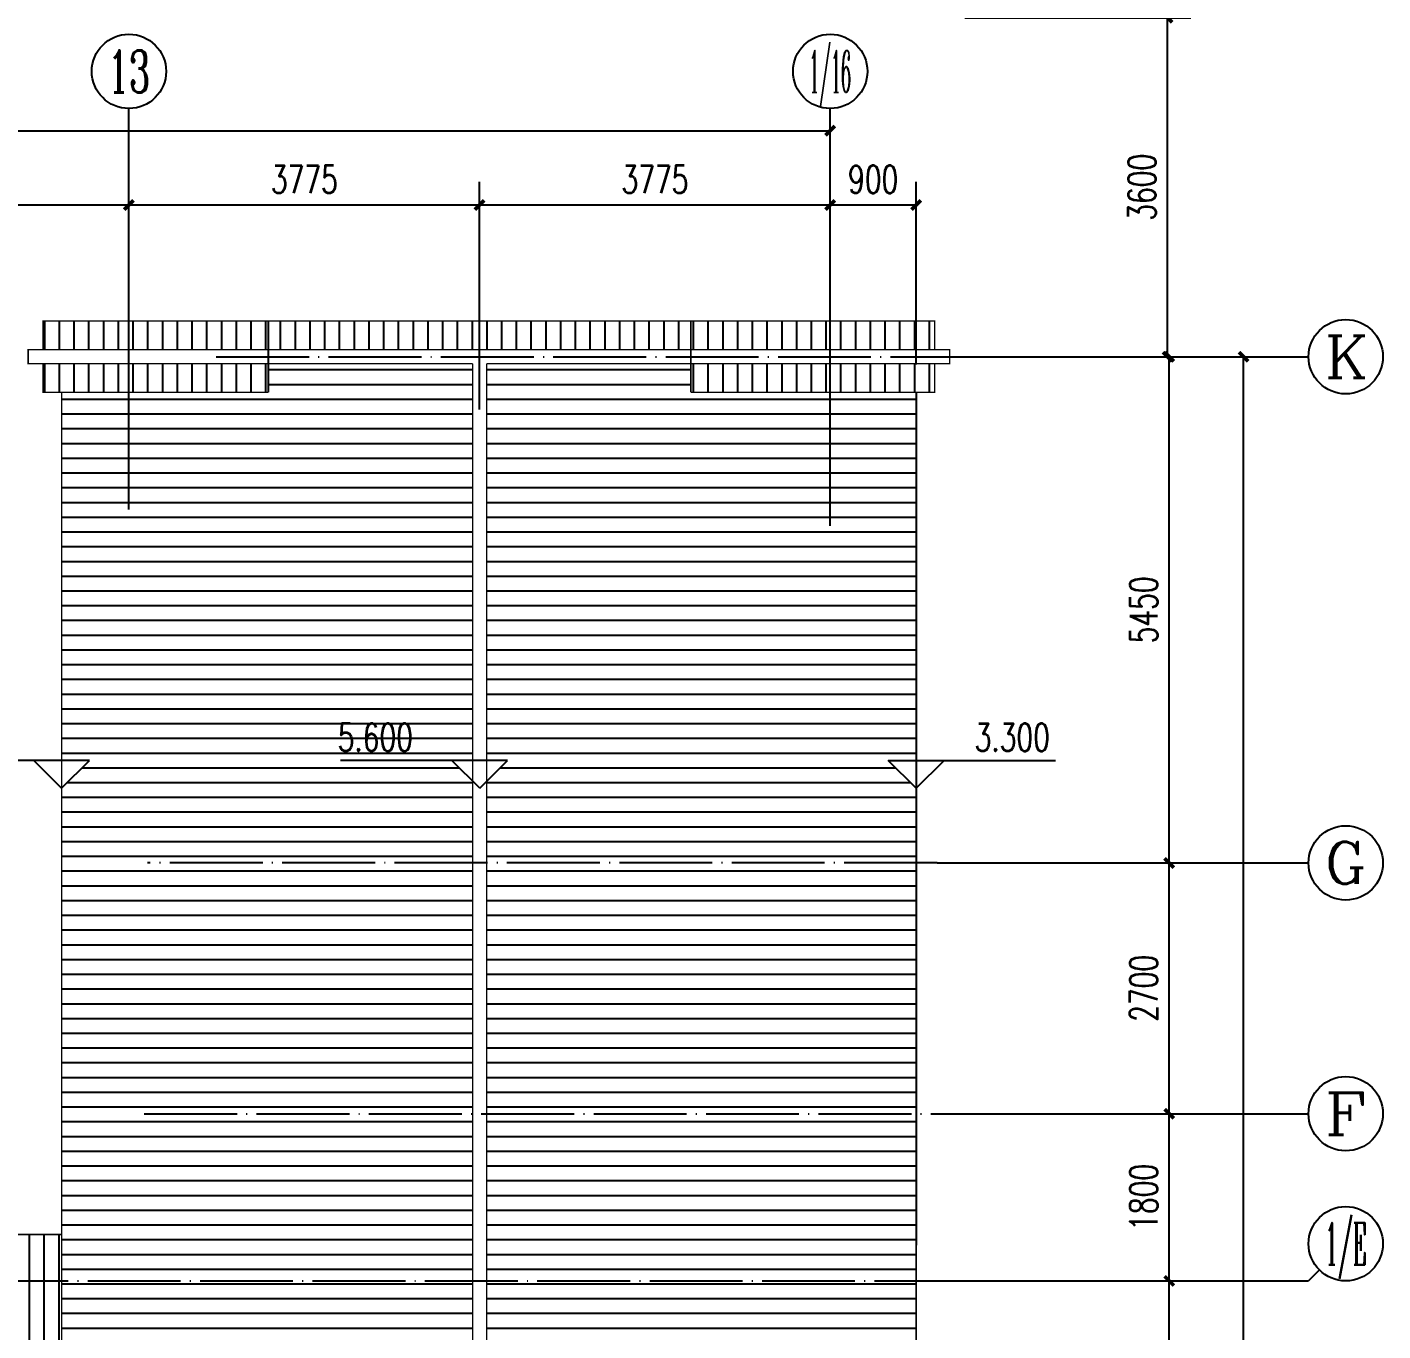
# Model space of a CAD drawing. Extents: x 8254 to 366479, y -216343 to -120021.
# Drawn here: x 292868 to 307464, y -155194 to -141157 of the extents above; entities that cross this region are included whole.
import ezdxf
from ezdxf.enums import TextEntityAlignment as Align

# ---------------------------------------------------------------- set-up
doc = ezdxf.new("R2010")
doc.units = 0
doc.header["$LTSCALE"] = 500
doc.header["$MEASUREMENT"] = 0
doc.linetypes.add('DOTE', pattern=[2.42, 2, -0.2, 0.02, -0.2])
doc.layers.get('0').update_dxf_attribs({"linetype": 'CONTINUOUS'})
doc.layers.get('Defpoints').update_dxf_attribs({"linetype": 'CONTINUOUS'})
for name, color, linetype in [('AXIS', 3, 'CONTINUOUS'), ('AXIS_TEXT', 7, 'CONTINUOUS'), ('DIM_ELEV', 3, 'CONTINUOUS'), ('DOTE', 1, 'DOTE'), ('PUB_DIM', 3, 'CONTINUOUS')]:
    doc.layers.add(name, color=color, linetype=linetype)
doc.styles.add('_TCH_AXIS', font='COMPLEX', dxfattribs={"bigfont": 'GBCBIG'})
doc.styles.add('_TCH_DIM', font='SIMPLEX', dxfattribs={"bigfont": 'GBCBIG'})
doc.styles.add('_TCH_DIM_T3', font='SIMPLEX', dxfattribs={"width": 0.705882, "bigfont": 'GBCBIG'})
doc.styles.add('COMPLEX', font='COMPLEX')
doc.dimstyles.new('_TCH_ARCH&&100', dxfattribs={"dimtxt": 297.5, "dimasz": 100, "dimexe": 250, "dimexo": 300, "dimgap": 126.25, "dimtad": 1, "dimlfac": 0.001, "dimzin": 0, "dimdsep": 46, "dimtxsty": '_TCH_DIM_T3', "dimblk": 'ARCHTICK', "dimcen": 0.09, "dimclrt": 7, "dimazin": 2, "dimtfac": 1, "dimtix": 1, "dimtmove": 2, "dimatfit": 3, "dimfxl": 0, "dimtolj": 1, "dimtzin": 0, "dimarcsym": 0})
pattern_1 = [(90, (74300, -78328.64), (-158.75, 1e-14), [])]

# ---------------------------------------------------------------- blocks, each defined once
blk = doc.blocks.new('GRTHRTH')
h = blk.add_hatch()
h.set_pattern_fill('ANSI31', color=251, scale=100, angle=45, style=0)
h.set_pattern_definition(pattern_1)
h.paths.add_polyline_path([(301514.227, -144320.327), (300014.227, -144320.327), (300014.227, -144630.327), (301514.227, -144630.327)])
h.paths.add_polyline_path([(302639.227, -144320.327), (301514.227, -144320.327), (301514.227, -144630.327), (302639.227, -144630.327)])
h.paths.add_polyline_path([(302639.227, -144780.327), (301514.227, -144780.327), (301514.227, -145090.327), (302639.227, -145090.327)])
h.paths.add_polyline_path([(301514.227, -144780.327), (300014.227, -144780.327), (300014.227, -145090.327), (301514.227, -145090.327)])
h.paths.add_polyline_path([(295464.227, -144780.327), (293964.227, -144780.327), (293964.227, -145090.327), (295464.227, -145090.327)])
h.paths.add_polyline_path([(295464.227, -144320.327), (293964.227, -144320.327), (293964.227, -144630.327), (295464.227, -144630.327)])
h.paths.add_polyline_path([(293964.227, -144320.327), (293039.227, -144320.327), (293039.227, -144630.327), (293964.227, -144630.327)])
h.paths.add_polyline_path([(293964.227, -144780.327), (293039.227, -144780.327), (293039.227, -145090.327), (293964.227, -145090.327)])
h = blk.add_hatch()
h.set_pattern_fill('ANSI31', color=251, scale=100, angle=45, style=0)
h.set_pattern_definition(pattern_1)
h.paths.add_polyline_path([(300014.227, -144320.327), (297739.227, -144320.327), (295464.227, -144320.327), (295464.227, -144630.327), (297739.227, -144630.327), (300014.227, -144630.327)])
h = blk.add_hatch()
h.set_pattern_fill('ANSI31', color=251, scale=100, angle=135, style=0)
h.set_pattern_definition([(180, (74300, -78328.64), (-1e-14, -158.75), [])])
h.paths.add_polyline_path([(302439.227, -145090.327), (301514.227, -145090.327), (301514.227, -145655.504), (302439.227, -145655.504)])
h.paths.add_polyline_path([(301514.227, -145090.327), (300014.227, -145090.327), (300014.227, -144780.327), (297814.227, -144780.327), (297814.227, -145655.504), (301514.227, -145655.504)])
h.paths.add_polyline_path([(297664.227, -144780.327), (295464.227, -144780.327), (295464.227, -145090.327), (293964.227, -145090.327), (293964.227, -145655.504), (297664.227, -145655.504)])
h.paths.add_polyline_path([(293964.227, -145090.327), (293239.227, -145090.327), (293239.227, -145655.504), (293964.227, -145655.504)])
h.paths.add_polyline_path([(297664.227, -145655.504), (293239.227, -145655.504), (293239.227, -147455.504), (297664.227, -147455.504)])
h.paths.add_polyline_path([(302439.227, -145655.504), (297814.227, -145655.504), (297814.227, -147455.504), (302439.227, -147455.504)])
h.paths.add_polyline_path([(302439.227, -147455.504), (297814.227, -147455.504), (297814.227, -149051.188), (298041.335, -149051.188), (297814.227, -149278.295), (297814.227, -150155.504), (302439.227, -150155.504), (302439.227, -149351.188), (302139.227, -149051.188), (302439.227, -149051.188)])
h.paths.add_polyline_path([(297664.227, -147455.504), (293239.227, -147455.504), (293239.227, -149051.188), (293539.227, -149051.188), (293239.227, -149351.188), (293239.227, -150155.504), (297664.227, -150155.504), (297664.227, -149274.08), (297441.335, -149051.188), (297664.227, -149051.188)])
h.paths.add_polyline_path([(297664.227, -150155.504), (293239.227, -150155.504), (293239.227, -152855.504), (297664.227, -152855.504)])
h.paths.add_polyline_path([(302439.227, -150155.504), (297814.227, -150155.504), (297814.227, -152855.504), (302439.227, -152855.504)])
h.paths.add_polyline_path([(302439.227, -152855.504), (297814.227, -152855.504), (297814.227, -155255.504), (302439.227, -155255.504)])
h.paths.add_polyline_path([(297664.227, -152855.504), (293239.227, -152855.504), (293239.227, -155255.504), (297664.227, -155255.504)])
h.paths.add_polyline_path([(297664.227, -155255.504), (293239.227, -155255.504), (293239.227, -156320.681), (296664.227, -156320.681), (297664.227, -156320.681)])
h.paths.add_polyline_path([(301514.227, -155255.504), (297814.227, -155255.504), (297814.227, -156320.681), (301514.227, -156320.681)])
h.paths.add_polyline_path([(302439.227, -155255.504), (301514.227, -155255.504), (301514.227, -156320.681), (302439.227, -156320.681)])
h.paths.add_polyline_path([(296166.96, -149025.563), (297155.71, -149025.563), (297155.71, -148579.313), (296166.96, -148579.313)], flags=24)
h = blk.add_hatch()
h.set_pattern_fill('ANSI31', color=251, scale=100, angle=45, style=0)
h.set_pattern_definition([(90, (0, -78328.64), (-158.75, 1e-14), [])])
h.paths.add_polyline_path([(293239.227, -154155.504), (288864.404, -154155.504), (288864.404, -154355.504), (289229.227, -154355.504), (289229.227, -155612.364), (293239.227, -155612.364)])
h.paths.add_polyline_path([(293239.227, -155762.364), (291457.129, -155762.364, -0.360879264), (291783.369, -156155.504, -0.106824372), (291747.672, -156320.681), (293239.227, -156320.681)])
h.paths.add_polyline_path([(291379.227, -156630.681), (291539.227, -156630.681), (291539.227, -156523.89, -0.536939414), (290983.369, -156155.504), (289254.589, -156155.504, 0.063534672), (289476.221, -157039.361), (289656.083, -157219.223), (291739.227, -157219.223), (291739.227, -157090.681), (291539.227, -157090.681), (291539.227, -156780.681), (291379.227, -156780.681)])
h.paths.add_polyline_path([(291309.609, -155762.364), (289229.375, -155762.364, 0.027378024), (289254.589, -156155.504), (290983.369, -156155.504, -0.360879264)])
h.paths.add_polyline_path([(289922.946, -155080.504), (289922.946, -154230.504), (290372.946, -154230.504), (290372.946, -155080.504)], flags=24)
h.paths.add_polyline_path([(289922.946, -156050.504), (289922.946, -155360.504), (290372.946, -155360.504), (290372.946, -156050.504)], flags=9)
h.paths.add_polyline_path([(289297.312, -155680.504), (289297.312, -154830.504), (289747.312, -154830.504), (289747.312, -155680.504)], flags=9)
h.paths.add_polyline_path([(290998.657, -155311.645), (290998.657, -154182.512), (290408.106, -154182.512), (290408.106, -155311.645)], flags=24)
h.paths.add_polyline_path([(289922.946, -156875.504), (289922.946, -156185.504), (290372.946, -156185.504), (290372.946, -156875.504)], flags=24)
h.paths.add_polyline_path([(291063.956, -156838.196), (291063.956, -155711.582), (290473.405, -155711.582), (290473.405, -156838.196)], flags=9)
at = {"color": 251}
blk.add_line((302439.227, -145090.327), (302439.227, -154270.504), dxfattribs=at)
for points, const_width in [([(295464.227, -145090.327), (293039.227, -145090.327), (293039.227, -144780.327), (292879.227, -144780.327), (292879.227, -144630.327), (293039.227, -144630.327), (293039.227, -144320.327), (297739.227, -144320.327)], 15), ([(295464.227, -145090.327), (295464.227, -144320.327)], 20), ([(300014.227, -145090.327), (302639.227, -145090.327), (302639.227, -144780.327), (302799.227, -144780.327), (302799.227, -144630.327), (302639.227, -144630.327), (302639.227, -144320.327), (297739.227, -144320.327)], 15), ([(300014.227, -145090.327), (300014.227, -144320.327)], 20), ([(293039.227, -144630.327), (297739.227, -144630.327)], 15), ([(293039.227, -144630.327), (297739.227, -144630.327)], 15), ([(302639.227, -144630.327), (297739.227, -144630.327)], 15), ([(302639.227, -144630.327), (297739.227, -144630.327)], 15), ([(293039.227, -144780.327), (297664.227, -144780.327)], 15), ([(297664.227, -156320.681), (297664.227, -144780.327)], 15), ([(302639.227, -144780.327), (297814.227, -144780.327)], 15), ([(297814.227, -156320.681), (297814.227, -144780.327)], 15), ([(293239.227, -156320.681), (293239.227, -145090.327)], 15), ([(302439.227, -156320.681), (302439.227, -145090.327)], 15), ([(288864.404, -154155.504), (293239.227, -154155.504)], 20)]:
    blk.add_lwpolyline(points, dxfattribs=dict(at, const_width=const_width))
at = {"layer": 'DIM_ELEV', "color": 251}
for p, q in [((293539.227, -149051.188), (291739.227, -149051.188)), ((293239.227, -149351.188), (292939.227, -149051.188)), ((293239.227, -149351.188), (293539.227, -149051.188)), ((298041.335, -149051.188), (296241.335, -149051.188)), ((297741.335, -149351.188), (297441.335, -149051.188)), ((297741.335, -149351.188), (298041.335, -149051.188)), ((302439.227, -149351.188), (302139.227, -149051.188)), ((302139.227, -149051.188), (303939.227, -149051.188)), ((302439.227, -149351.188), (302739.227, -149051.188))]:
    blk.add_line(p, q, dxfattribs=at)
at = {"layer": 'DOTE', "color": 251}
for p, q in [((293964.227, -146351.773), (293964.227, -143155.504)), ((301514.227, -146525.682), (301514.227, -143155.504)), ((294903.118, -144705.504), (302964.227, -144705.504)), ((302664.227, -150155.504), (294165.409, -150155.504)), ((294127.931, -152855.504), (302664.227, -152855.504)), ((291100.439, -154655.504), (302664.227, -154655.504))]:
    blk.add_line(p, q, dxfattribs=at)
at = {"layer": 'DIM_ELEV', "color": 7, "style": '_TCH_DIM', "width": 0.705882}
for s, p in [('5.600', (296211.335, -148951.088)), ('3.300', (303069.227, -148951.088))]:
    blk.add_text(s, height=297.5, dxfattribs=at).set_placement(p)
blk = doc.blocks.new('_ArchTick')
at = {"color": 0, "linetype": 'ByBlock', "const_width": 0.4}
blk.add_lwpolyline([(-0.5, -0.5), (0.5, 0.5)], dxfattribs=at)
blk = doc.blocks.new('*D80')
at = {"layer": 'Defpoints', "color": 0}
for p in [(302439, -143072), (301514, -145090), (302439, -145090)]:
    blk.add_point(p, dxfattribs=at)
at = {"layer": 'PUB_DIM', "color": 0, "lineweight": -2}
for p, q in [((301514, -144790), (301514, -142822)), ((302439, -144790), (302439, -142822)), ((301514, -143072), (302439, -143072))]:
    blk.add_line(p, q, dxfattribs=at)
at = {"layer": 'PUB_DIM', "color": 0, "lineweight": -2, "xscale": 100, "yscale": 100, "zscale": 100, "rotation": 180}
blk.add_blockref('_ArchTick', (301514, -143072), dxfattribs=at)
at = {"layer": 'PUB_DIM', "color": 0, "lineweight": -2, "xscale": 100, "yscale": 100, "zscale": 100}
blk.add_blockref('_ArchTick', (302439, -143072), dxfattribs=at)
at = {"layer": 'PUB_DIM', "color": 7, "insert": (301977, -142797), "char_height": 297.5, "attachment_point": 5, "style": '_TCH_DIM_T3'}
blk.add_mtext('\\A1;900', dxfattribs=at)
blk = doc.blocks.new('*D82')
at = {"layer": 'Defpoints', "color": 0}
for p in [(303707, -144706), (305964, -144706), (303707, -168806)]:
    blk.add_point(p, dxfattribs=at)
at = {"layer": 'PUB_DIM', "color": 0, "lineweight": -2}
for p, q in [((304007, -144706), (306214, -144706)), ((305964, -168806), (305964, -144706)), ((304007, -168806), (306214, -168806))]:
    blk.add_line(p, q, dxfattribs=at)
at = {"layer": 'PUB_DIM', "color": 0, "lineweight": -2, "xscale": 100, "yscale": 100, "zscale": 100}
for p, rotation in [((305964, -144706), 90), ((305964, -168806), 270)]:
    blk.add_blockref('_ArchTick', p, dxfattribs=dict(at, rotation=rotation))
at = {"layer": 'PUB_DIM', "color": 7, "insert": (305689, -156756), "char_height": 297.5, "attachment_point": 5, "rotation": 90, "style": '_TCH_DIM_T3'}
blk.add_mtext('\\A1;24000', dxfattribs=at)
blk = doc.blocks.new('*D83')
at = {"layer": 'Defpoints', "color": 0}
for p in [(302664, -141056), (305146, -141056), (302664, -144706)]:
    blk.add_point(p, dxfattribs=at)
at = {"layer": 'PUB_DIM', "color": 0, "lineweight": -2}
for p, q in [((302964, -141056), (305396, -141056)), ((305146, -144706), (305146, -141056)), ((302964, -144706), (305396, -144706))]:
    blk.add_line(p, q, dxfattribs=at)
at = {"layer": 'PUB_DIM', "color": 0, "lineweight": -2, "xscale": 100, "yscale": 100, "zscale": 100}
for p, rotation in [((305146, -141056), 90), ((305146, -144706), 270)]:
    blk.add_blockref('_ArchTick', p, dxfattribs=dict(at, rotation=rotation))
at = {"layer": 'PUB_DIM', "color": 7, "insert": (304871, -142881), "char_height": 297.5, "attachment_point": 5, "rotation": 90, "style": '_TCH_DIM_T3'}
blk.add_mtext('\\A1;3600', dxfattribs=at)
blk = doc.blocks.new('*D87')
at = {"layer": 'AXIS', "color": 0, "lineweight": -2}
for p, q in [((302964, -154656), (305414, -154656)), ((305164, -156706), (305164, -154656)), ((302964, -156706), (305414, -156706))]:
    blk.add_line(p, q, dxfattribs=at)
at = {"layer": 'Defpoints', "color": 0}
for p in [(302664, -154656), (305164, -154656), (302664, -156706)]:
    blk.add_point(p, dxfattribs=at)
at = {"layer": 'AXIS', "color": 0, "lineweight": -2, "xscale": 100, "yscale": 100, "zscale": 100}
for p, rotation in [((305164, -154656), 90), ((305164, -156706), 270)]:
    blk.add_blockref('_ArchTick', p, dxfattribs=dict(at, rotation=rotation))
at = {"layer": 'AXIS', "color": 7, "insert": (304889, -155681), "char_height": 297.5, "attachment_point": 5, "rotation": 90, "style": '_TCH_DIM_T3'}
blk.add_mtext('\\A1;1450', dxfattribs=at)
blk = doc.blocks.new('*D88')
at = {"layer": 'AXIS', "color": 0, "lineweight": -2}
for p, q in [((302964, -152856), (305414, -152856)), ((305164, -154656), (305164, -152856)), ((302964, -154656), (305414, -154656))]:
    blk.add_line(p, q, dxfattribs=at)
at = {"layer": 'Defpoints', "color": 0}
for p in [(302664, -152856), (305164, -152856), (302664, -154656)]:
    blk.add_point(p, dxfattribs=at)
at = {"layer": 'AXIS', "color": 0, "lineweight": -2, "xscale": 100, "yscale": 100, "zscale": 100}
for p, rotation in [((305164, -152856), 90), ((305164, -154656), 270)]:
    blk.add_blockref('_ArchTick', p, dxfattribs=dict(at, rotation=rotation))
at = {"layer": 'AXIS', "color": 7, "insert": (304889, -153756), "char_height": 297.5, "attachment_point": 5, "rotation": 90, "style": '_TCH_DIM_T3'}
blk.add_mtext('\\A1;1800', dxfattribs=at)
blk = doc.blocks.new('*D89')
at = {"layer": 'AXIS', "color": 0, "lineweight": -2}
for p, q in [((302964, -150156), (305414, -150156)), ((305164, -152856), (305164, -150156)), ((302964, -152856), (305414, -152856))]:
    blk.add_line(p, q, dxfattribs=at)
at = {"layer": 'Defpoints', "color": 0}
for p in [(302664, -150156), (305164, -150156), (302664, -152856)]:
    blk.add_point(p, dxfattribs=at)
at = {"layer": 'AXIS', "color": 0, "lineweight": -2, "xscale": 100, "yscale": 100, "zscale": 100}
for p, rotation in [((305164, -150156), 90), ((305164, -152856), 270)]:
    blk.add_blockref('_ArchTick', p, dxfattribs=dict(at, rotation=rotation))
at = {"layer": 'AXIS', "color": 7, "insert": (304889, -151506), "char_height": 297.5, "attachment_point": 5, "rotation": 90, "style": '_TCH_DIM_T3'}
blk.add_mtext('\\A1;2700', dxfattribs=at)
blk = doc.blocks.new('*D90')
at = {"layer": 'AXIS', "color": 0, "lineweight": -2}
for p, q in [((302964, -144706), (305414, -144706)), ((305164, -150156), (305164, -144706)), ((302964, -150156), (305414, -150156))]:
    blk.add_line(p, q, dxfattribs=at)
at = {"layer": 'Defpoints', "color": 0}
for p in [(302664, -144706), (305164, -144706), (302664, -150156)]:
    blk.add_point(p, dxfattribs=at)
at = {"layer": 'AXIS', "color": 0, "lineweight": -2, "xscale": 100, "yscale": 100, "zscale": 100}
for p, rotation in [((305164, -144706), 90), ((305164, -150156), 270)]:
    blk.add_blockref('_ArchTick', p, dxfattribs=dict(at, rotation=rotation))
at = {"layer": 'AXIS', "color": 7, "insert": (304889, -147431), "char_height": 297.5, "attachment_point": 5, "rotation": 90, "style": '_TCH_DIM_T3'}
blk.add_mtext('\\A1;5450', dxfattribs=at)
blk = doc.blocks.new('*D123')
at = {"layer": 'AXIS', "color": 0, "lineweight": -2}
for p, q in [((288479, -145272), (288479, -142822)), ((293964, -145272), (293964, -142822)), ((288479, -143072), (293964, -143072))]:
    blk.add_line(p, q, dxfattribs=at)
at = {"layer": 'Defpoints', "color": 0}
for p in [(293964, -143072), (288479, -145572), (293964, -145572)]:
    blk.add_point(p, dxfattribs=at)
at = {"layer": 'AXIS', "color": 0, "lineweight": -2, "xscale": 100, "yscale": 100, "zscale": 100, "rotation": 180}
blk.add_blockref('_ArchTick', (288479, -143072), dxfattribs=at)
at = {"layer": 'AXIS', "color": 0, "lineweight": -2, "xscale": 100, "yscale": 100, "zscale": 100}
blk.add_blockref('_ArchTick', (293964, -143072), dxfattribs=at)
at = {"layer": 'AXIS', "color": 7, "insert": (291222, -142797), "char_height": 297.5, "attachment_point": 5, "style": '_TCH_DIM_T3'}
blk.add_mtext('\\A1;5600', dxfattribs=at)
blk = doc.blocks.new('*D124')
at = {"layer": 'AXIS', "color": 0, "lineweight": -2}
for p, q in [((293964, -145272), (293964, -142822)), ((297739, -145272), (297739, -142822)), ((293964, -143072), (297739, -143072))]:
    blk.add_line(p, q, dxfattribs=at)
at = {"layer": 'Defpoints', "color": 0}
for p in [(297739, -143072), (293964, -145572), (297739, -145572)]:
    blk.add_point(p, dxfattribs=at)
at = {"layer": 'AXIS', "color": 0, "lineweight": -2, "xscale": 100, "yscale": 100, "zscale": 100, "rotation": 180}
blk.add_blockref('_ArchTick', (293964, -143072), dxfattribs=at)
at = {"layer": 'AXIS', "color": 0, "lineweight": -2, "xscale": 100, "yscale": 100, "zscale": 100}
blk.add_blockref('_ArchTick', (297739, -143072), dxfattribs=at)
at = {"layer": 'AXIS', "color": 7, "insert": (295852, -142797), "char_height": 297.5, "attachment_point": 5, "style": '_TCH_DIM_T3'}
blk.add_mtext('\\A1;3775', dxfattribs=at)
blk = doc.blocks.new('*D125')
at = {"layer": 'AXIS', "color": 0, "lineweight": -2}
for p, q in [((297739, -145272), (297739, -142822)), ((301514, -145272), (301514, -142822)), ((297739, -143072), (301514, -143072))]:
    blk.add_line(p, q, dxfattribs=at)
at = {"layer": 'Defpoints', "color": 0}
for p in [(301514, -143072), (297739, -145572), (301514, -145572)]:
    blk.add_point(p, dxfattribs=at)
at = {"layer": 'AXIS', "color": 0, "lineweight": -2, "xscale": 100, "yscale": 100, "zscale": 100, "rotation": 180}
blk.add_blockref('_ArchTick', (297739, -143072), dxfattribs=at)
at = {"layer": 'AXIS', "color": 0, "lineweight": -2, "xscale": 100, "yscale": 100, "zscale": 100}
blk.add_blockref('_ArchTick', (301514, -143072), dxfattribs=at)
at = {"layer": 'AXIS', "color": 7, "insert": (299627, -142797), "char_height": 297.5, "attachment_point": 5, "style": '_TCH_DIM_T3'}
blk.add_mtext('\\A1;3775', dxfattribs=at)
blk = doc.blocks.new('*D126')
at = {"layer": 'AXIS', "color": 0, "lineweight": -2}
for p, q in [((257514, -145272), (257514, -142022)), ((301514, -145272), (301514, -142022)), ((257514, -142272), (301514, -142272))]:
    blk.add_line(p, q, dxfattribs=at)
at = {"layer": 'Defpoints', "color": 0}
for p in [(301514, -142272), (257514, -145572), (301514, -145572)]:
    blk.add_point(p, dxfattribs=at)
at = {"layer": 'AXIS', "color": 0, "lineweight": -2, "xscale": 100, "yscale": 100, "zscale": 100, "rotation": 180}
blk.add_blockref('_ArchTick', (257514, -142272), dxfattribs=at)
at = {"layer": 'AXIS', "color": 0, "lineweight": -2, "xscale": 100, "yscale": 100, "zscale": 100}
blk.add_blockref('_ArchTick', (301514, -142272), dxfattribs=at)
at = {"layer": 'AXIS', "color": 7, "insert": (279514, -141997), "char_height": 297.5, "attachment_point": 5, "style": '_TCH_DIM_T3'}
blk.add_mtext('\\A1;44000', dxfattribs=at)
blk = doc.blocks.new('_AXISO')
blk.add_circle((0, 0), 0.5)
at = {"layer": 'AXIS_TEXT', "style": 'COMPLEX', "width": 1.041667}
blk.add_attdef('A', text='', height=0.56, dxfattribs=at).set_placement((-0.25, -0.28), (0.25, -0.28), align=Align.FIT)

msp = doc.modelspace()

# ---------------------------------------------------------------- linework, layer by layer
at = {"layer": 'AXIS'}
for p, q in [((293964.227, -146033.154), (293964.227, -142033.154)), ((301514.227, -146033.154), (301514.227, -142033.154)), ((302664.227, -144705.504), (306664.227, -144705.504)), ((302664.227, -150155.504), (306664.227, -150155.504)), ((302664.227, -152855.504), (306664.227, -152855.504)), ((306781.384, -154538.347), (306664.227, -154655.504)), ((302664.227, -154655.504), (306664.227, -154655.504))]:
    msp.add_line(p, q, dxfattribs=at)

# ---------------------------------------------------------------- block references
msp.add_blockref('GRTHRTH', (0, 0))
ref = msp.add_blockref('_AXISO', (293964.227, -141633.154), dxfattribs=dict(at, xscale=800, yscale=800, zscale=800))
ref.add_attrib('A', '13', dxfattribs={"layer": 'AXIS_TEXT', "height": 452.5483, "style": '_TCH_AXIS', "width": 0.724138}).set_placement((293737.953, -141859.428), (294190.501, -141859.428), align=Align.FIT)
ref = msp.add_blockref('_AXISO', (301514.227, -141633.154), dxfattribs=dict(at, xscale=800, yscale=800, zscale=800))
ref.add_attrib('A', '1/16', dxfattribs={"layer": 'AXIS_TEXT', "height": 452.5483, "style": '_TCH_AXIS', "width": 0.318182}).set_placement((301287.953, -141859.428), (301740.501, -141859.428), align=Align.FIT)
ref = msp.add_blockref('_AXISO', (307064.227, -144705.504), dxfattribs=dict(at, xscale=800, yscale=800, zscale=800))
ref.add_attrib('A', 'K', dxfattribs={"layer": 'AXIS_TEXT', "height": 452.548, "style": '_TCH_AXIS', "width": 1.105263}).set_placement((306837.953, -144931.778), (307290.501, -144931.778), align=Align.FIT)
ref = msp.add_blockref('_AXISO', (307064.227, -150155.504), dxfattribs=dict(at, xscale=800, yscale=800, zscale=800))
ref.add_attrib('A', 'G', dxfattribs={"layer": 'AXIS_TEXT', "height": 452.548, "style": '_TCH_AXIS', "width": 1.166667}).set_placement((306837.953, -150381.778), (307290.501, -150381.778), align=Align.FIT)
ref = msp.add_blockref('_AXISO', (307064.227, -152855.504), dxfattribs=dict(at, xscale=800, yscale=800, zscale=800))
ref.add_attrib('A', 'F', dxfattribs={"layer": 'AXIS_TEXT', "height": 452.548, "style": '_TCH_AXIS', "width": 1.3125}).set_placement((306837.953, -153081.778), (307290.501, -153081.778), align=Align.FIT)
ref = msp.add_blockref('_AXISO', (307064.227, -154255.504), dxfattribs=dict(at, xscale=800, yscale=800, zscale=800))
ref.add_attrib('A', '1/E', dxfattribs={"layer": 'AXIS_TEXT', "height": 452.5483, "style": '_TCH_AXIS', "width": 0.396226}).set_placement((306837.953, -154481.778), (307290.501, -154481.778), align=Align.FIT)

# ---------------------------------------------------------------- dimensions: what is measured, and where the dimension line sits
for p1, p2, distance, text, picture, middle in [((257514.227, -145571.862), (301514.227, -145571.862), 3300, '44000', '*D126', (279514.227, -141996.862)), ((288479.227, -145571.862), (293964.227, -145571.862), 2500, '5600', '*D123', (291221.727, -142796.862)), ((293964.227, -145571.862), (297739.384, -145571.862), 2500, '3775', '*D124', (295851.806, -142796.862)), ((297739.384, -145571.862), (301514.227, -145571.862), 2500, '3775', '*D125', (299626.806, -142796.862)), ((302664.227, -150155.504), (302664.227, -144705.504), -2500, '5450', '*D90', (304889.227, -147430.504)), ((302664.227, -152855.504), (302664.227, -150155.504), -2500, '2700', '*D89', (304889.227, -151505.504)), ((302664.227, -154655.504), (302664.227, -152855.504), -2500, '1800', '*D88', (304889.227, -153755.504)), ((302664.227, -156705.504), (302664.227, -154655.504), -2500, '1450', '*D87', (304889.227, -155680.504))]:
    dim = msp.add_aligned_dim(p1=p1, p2=p2, distance=distance, text=text, dimstyle='_TCH_ARCH&&100', override={"dimpost": 'M'}, dxfattribs=at)
    dim.commit()
    dim.dimension.update_dxf_attribs({"geometry": picture, "text_midpoint": middle})
at = {"layer": 'PUB_DIM'}
for p1, p2, distance, text, picture, middle in [((302664.227, -144705.504), (302664.227, -141055.504), -2481.62, '3600', '*D83', (304870.847, -142880.504)), ((301514.227, -145090.327), (302439.227, -145090.327), 2018.465, '900', '*D80', (301976.727, -142796.862)), ((303706.624, -168805.504), (303706.624, -144705.504), -2257.123, '24000', '*D82', (305688.747, -156755.504))]:
    dim = msp.add_aligned_dim(p1=p1, p2=p2, distance=distance, text=text, dimstyle='_TCH_ARCH&&100', override={"dimpost": 'M'}, dxfattribs=at)
    dim.commit()
    dim.dimension.update_dxf_attribs({"geometry": picture, "text_midpoint": middle})

doc.saveas('drawing.dxf')
